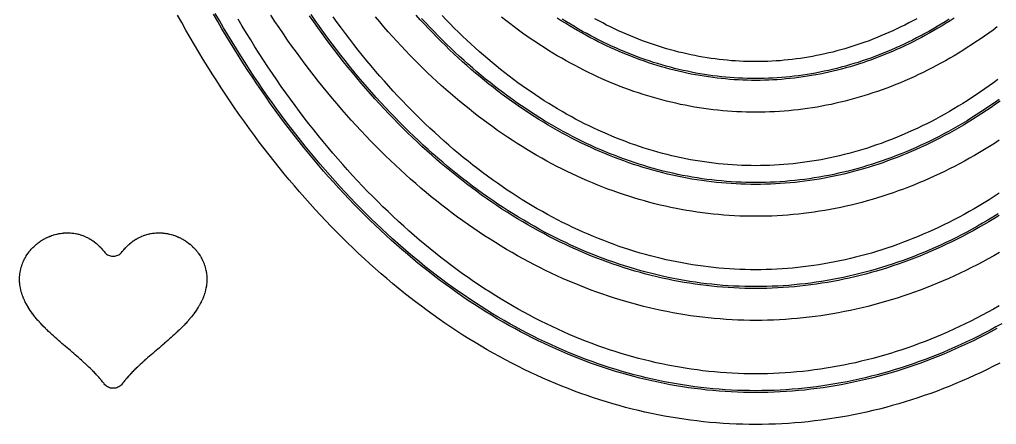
# Model space of a CAD drawing. Header units: metres. Extents: x 10 to 1210, y 10 to 2778.
# Drawn here: x 17 to 538, y 10 to 226 of the extents above; entities that cross this region are included whole.
import ezdxf

# ---------------------------------------------------------------- set-up
doc = ezdxf.new("R2010")
doc.units = ezdxf.units.M
for name, color, linetype in [('ACIKLIK', 5, 'Continuous'), ('CAM_SABLON', 4, 'Continuous'), ('DIS_KENAR_V91_Z3', 1, 'Continuous'), ('LAMBA_T4_Z4', 3, 'Continuous')]:
    doc.layers.add(name, color=color, linetype=linetype)

msp = doc.modelspace()

# ---------------------------------------------------------------- linework, layer by layer
at = {"layer": 'ACIKLIK'}
for points in [[(539.87, 73.25), (536.88, 71.55), (533.87, 69.88), (530.86, 68.26), (527.84, 66.68), (524.81, 65.14), (521.78, 63.64), (518.74, 62.18), (515.69, 60.76), (512.64, 59.38), (509.59, 58.05), (506.53, 56.75), (503.46, 55.5), (500.39, 54.28), (497.31, 53.11), (494.23, 51.98), (491.15, 50.89), (488.06, 49.84), (484.96, 48.84), (481.87, 47.87), (478.77, 46.94), (475.66, 46.06), (472.56, 45.22), (469.45, 44.42), (466.33, 43.66), (463.22, 42.94), (460.1, 42.26), (456.98, 41.62), (453.86, 41.03), (450.73, 40.47), (447.61, 39.96), (444.48, 39.49), (441.35, 39.05), (438.22, 38.66), (435.09, 38.31), (431.95, 38.01), (428.82, 37.74), (425.68, 37.51), (422.55, 37.33), (419.41, 37.19), (416.27, 37.08), (413.14, 37.02), (410, 37), (406.86, 37.02), (403.73, 37.08), (400.59, 37.19), (397.45, 37.33), (394.32, 37.51), (391.18, 37.74), (388.05, 38.01), (384.91, 38.31), (381.78, 38.66), (378.65, 39.05), (375.52, 39.49), (372.39, 39.96), (369.27, 40.47), (366.14, 41.03), (363.02, 41.62), (359.9, 42.26), (356.78, 42.94), (353.67, 43.66), (350.55, 44.42), (347.44, 45.22), (344.34, 46.06), (341.23, 46.94), (338.13, 47.87), (335.04, 48.84), (331.94, 49.84), (328.85, 50.89), (325.77, 51.98), (322.69, 53.11), (319.61, 54.28), (316.54, 55.5), (313.47, 56.75), (310.41, 58.05), (307.36, 59.38), (304.31, 60.76), (301.26, 62.18), (298.22, 63.64), (295.19, 65.14), (292.16, 66.68), (289.14, 68.26), (286.13, 69.88), (283.12, 71.55), (280.13, 73.25), (277.13, 75), (274.15, 76.78), (271.18, 78.61), (268.21, 80.47), (265.25, 82.38), (262.3, 84.33), (259.36, 86.31), (256.43, 88.34), (253.51, 90.41), (250.59, 92.51), (247.69, 94.66), (244.8, 96.85), (241.92, 99.07), (239.05, 101.34), (236.19, 103.65), (233.34, 105.99), (230.5, 108.37), (227.68, 110.8), (224.86, 113.26), (222.06, 115.76), (219.27, 118.29), (216.5, 120.87), (213.73, 123.49), (210.98, 126.14), (208.25, 128.83), (205.53, 131.56), (202.82, 134.32), (200.12, 137.13), (197.44, 139.97), (194.78, 142.84), (192.13, 145.76), (189.5, 148.71), (186.88, 151.7), (184.27, 154.72), (181.69, 157.78), (179.12, 160.87), (176.56, 164), (174.03, 167.17), (171.5, 170.37), (169, 173.61), (166.52, 176.88), (164.05, 180.18), (161.6, 183.52), (159.17, 186.89), (156.75, 190.3), (154.36, 193.74), (151.98, 197.21), (149.62, 200.71), (147.28, 204.25), (144.97, 207.82), (142.67, 211.42), (140.39, 215.06), (138.13, 218.72), (135.89, 222.42), (133.67, 226.15)], [(540, 133.28), (537.33, 131.56), (534.66, 129.88), (531.99, 128.24), (529.3, 126.63), (526.61, 125.06), (523.92, 123.53), (521.22, 122.04), (518.51, 120.58), (515.79, 119.16), (513.07, 117.77), (510.34, 116.42), (507.61, 115.11), (504.88, 113.84), (502.13, 112.6), (499.39, 111.4), (496.64, 110.23), (493.88, 109.11), (491.12, 108.02), (488.36, 106.96), (485.59, 105.95), (482.82, 104.97), (480.05, 104.03), (477.27, 103.12), (474.49, 102.26), (471.71, 101.43), (468.92, 100.63), (466.13, 99.88), (463.34, 99.16), (460.54, 98.47), (457.75, 97.83), (454.95, 97.22), (452.15, 96.65), (449.35, 96.11), (446.54, 95.62), (443.74, 95.15), (440.93, 94.73), (438.12, 94.34), (435.32, 93.99), (432.51, 93.68), (429.69, 93.4), (426.88, 93.16), (424.07, 92.96), (421.26, 92.8), (418.44, 92.67), (415.63, 92.57), (412.81, 92.52), (410, 92.5), (407.19, 92.52), (404.37, 92.57), (401.56, 92.67), (398.74, 92.8), (395.93, 92.96), (393.12, 93.16), (390.31, 93.4), (387.49, 93.68), (384.68, 93.99), (381.88, 94.34), (379.07, 94.73), (376.26, 95.15), (373.46, 95.62), (370.65, 96.11), (367.85, 96.65), (365.05, 97.22), (362.25, 97.83), (359.46, 98.47), (356.66, 99.16), (353.87, 99.88), (351.08, 100.63), (348.29, 101.43), (345.51, 102.26), (342.73, 103.12), (339.95, 104.03), (337.18, 104.97), (334.41, 105.95), (331.64, 106.96), (328.88, 108.02), (326.12, 109.11), (323.36, 110.23), (320.61, 111.4), (317.87, 112.6), (315.12, 113.84), (312.39, 115.11), (309.66, 116.42), (306.93, 117.77), (304.21, 119.16), (301.49, 120.58), (298.78, 122.04), (296.08, 123.53), (293.39, 125.06), (290.7, 126.63), (288.01, 128.24), (285.34, 129.88), (282.67, 131.56), (280, 133.28), (277.35, 135.03), (274.7, 136.82), (272.07, 138.64), (269.44, 140.5), (266.81, 142.4), (264.2, 144.33), (261.6, 146.3), (259, 148.3), (256.42, 150.34), (253.84, 152.42), (251.28, 154.53), (248.72, 156.68), (246.18, 158.86), (243.64, 161.08), (241.12, 163.33), (238.61, 165.62), (236.1, 167.94), (233.61, 170.29), (231.14, 172.69), (228.67, 175.11), (226.22, 177.57), (223.78, 180.06), (221.35, 182.59), (218.93, 185.15), (216.53, 187.75), (214.14, 190.37), (211.76, 193.03), (209.4, 195.73), (207.05, 198.45), (204.72, 201.21), (202.4, 204.01), (200.1, 206.83), (197.81, 209.69), (195.53, 212.57), (193.28, 215.49), (191.03, 218.44), (188.81, 221.42), (186.59, 224.44), (184.4, 227.48)], [(539.29, 194), (536.97, 192.28), (534.64, 190.6), (532.3, 188.94), (529.95, 187.32), (527.6, 185.73), (525.24, 184.17), (522.88, 182.65), (520.51, 181.16), (518.13, 179.7), (515.74, 178.27), (513.36, 176.88), (510.96, 175.52), (508.56, 174.19), (506.16, 172.89), (503.74, 171.63), (501.33, 170.4), (498.91, 169.21), (496.49, 168.04), (494.06, 166.91), (491.63, 165.81), (489.19, 164.75), (486.75, 163.71), (484.31, 162.72), (481.86, 161.75), (479.41, 160.82), (476.96, 159.92), (474.5, 159.05), (472.04, 158.21), (469.58, 157.41), (467.11, 156.64), (464.65, 155.91), (462.18, 155.2), (459.71, 154.53), (457.23, 153.9), (454.76, 153.29), (452.28, 152.72), (449.8, 152.18), (447.32, 151.67), (444.84, 151.2), (442.36, 150.76), (439.87, 150.35), (437.39, 149.98), (434.9, 149.63), (432.41, 149.32), (429.92, 149.05), (427.44, 148.8), (424.95, 148.59), (422.46, 148.41), (419.96, 148.26), (417.47, 148.15), (414.98, 148.07), (412.49, 148.02), (410, 148), (407.51, 148.02), (405.02, 148.07), (402.53, 148.15), (400.04, 148.26), (397.54, 148.41), (395.05, 148.59), (392.56, 148.8), (390.08, 149.05), (387.59, 149.32), (385.1, 149.63), (382.61, 149.98), (380.13, 150.35), (377.64, 150.76), (375.16, 151.2), (372.68, 151.67), (370.2, 152.18), (367.72, 152.72), (365.24, 153.29), (362.77, 153.9), (360.29, 154.53), (357.82, 155.2), (355.35, 155.91), (352.89, 156.64), (350.42, 157.41), (347.96, 158.21), (345.5, 159.05), (343.04, 159.92), (340.59, 160.82), (338.14, 161.75), (335.69, 162.72), (333.25, 163.71), (330.81, 164.75), (328.37, 165.81), (325.94, 166.91), (323.51, 168.04), (321.09, 169.21), (318.67, 170.4), (316.26, 171.63), (313.84, 172.89), (311.44, 174.19), (309.04, 175.52), (306.64, 176.88), (304.26, 178.27), (301.87, 179.7), (299.49, 181.16), (297.12, 182.65), (294.76, 184.17), (292.4, 185.73), (290.05, 187.32), (287.7, 188.94), (285.36, 190.6), (283.03, 192.28), (280.71, 194), (278.39, 195.75), (276.09, 197.53), (273.79, 199.35), (271.5, 201.19), (269.21, 203.07), (266.94, 204.98), (264.68, 206.92), (262.42, 208.9), (260.17, 210.9), (257.94, 212.94), (255.71, 215), (253.49, 217.1), (251.29, 219.23), (249.09, 221.39), (246.91, 223.58), (244.73, 225.8), (242.57, 228.05)], [(495.91, 226.34), (493.8, 225.21), (491.7, 224.11), (489.59, 223.03), (487.48, 221.99), (485.36, 220.97), (483.24, 219.99), (481.12, 219.03), (478.99, 218.1), (476.86, 217.2), (474.73, 216.32), (472.59, 215.48), (470.46, 214.67), (468.32, 213.88), (466.18, 213.13), (464.03, 212.4), (461.88, 211.7), (459.74, 211.03), (457.59, 210.39), (455.43, 209.77), (453.28, 209.19), (451.13, 208.63), (448.97, 208.11), (446.81, 207.61), (444.65, 207.14), (442.49, 206.7), (440.33, 206.29), (438.17, 205.9), (436, 205.55), (433.84, 205.22), (431.67, 204.92), (429.51, 204.65), (427.34, 204.41), (425.18, 204.2), (423.01, 204.01), (420.84, 203.86), (418.67, 203.73), (416.51, 203.63), (414.34, 203.56), (412.17, 203.52), (410, 203.5), (407.83, 203.52), (405.66, 203.56), (403.49, 203.63), (401.33, 203.73), (399.16, 203.86), (396.99, 204.01), (394.82, 204.2), (392.66, 204.41), (390.49, 204.65), (388.33, 204.92), (386.16, 205.22), (384, 205.55), (381.83, 205.9), (379.67, 206.29), (377.51, 206.7), (375.35, 207.14), (373.19, 207.61), (371.03, 208.11), (368.87, 208.63), (366.72, 209.19), (364.57, 209.77), (362.41, 210.39), (360.26, 211.03), (358.12, 211.7), (355.97, 212.4), (353.82, 213.13), (351.68, 213.88), (349.54, 214.67), (347.41, 215.48), (345.27, 216.32), (343.14, 217.2), (341.01, 218.1), (338.88, 219.03), (336.76, 219.99), (334.64, 220.97), (332.52, 221.99), (330.41, 223.03), (328.3, 224.11), (326.2, 225.21), (324.09, 226.34)]]:
    msp.add_lwpolyline(points, dxfattribs=at)
at = {"layer": 'CAM_SABLON'}
for points in [[(541.28, 63.7), (538.18, 61.98), (535.08, 60.31), (531.97, 58.68), (528.85, 57.09), (525.72, 55.55), (522.59, 54.04), (519.45, 52.58), (516.3, 51.16), (513.14, 49.78), (509.98, 48.44), (506.81, 47.15), (503.64, 45.89), (500.46, 44.68), (497.28, 43.51), (494.09, 42.39), (490.9, 41.3), (487.7, 40.26), (484.49, 39.26), (481.29, 38.3), (478.07, 37.39), (474.86, 36.52), (471.64, 35.69), (468.41, 34.9), (465.19, 34.15), (461.96, 33.45), (458.72, 32.79), (455.49, 32.17), (452.25, 31.6), (449.01, 31.07), (445.77, 30.58), (442.52, 30.13), (439.27, 29.73), (436.02, 29.36), (432.77, 29.04), (429.52, 28.77), (426.27, 28.53), (423.02, 28.34), (419.76, 28.19), (416.51, 28.09), (413.26, 28.02), (410, 28), (406.74, 28.02), (403.49, 28.09), (400.24, 28.19), (396.98, 28.34), (393.73, 28.53), (390.48, 28.77), (387.23, 29.04), (383.98, 29.36), (380.73, 29.73), (377.48, 30.13), (374.23, 30.58), (370.99, 31.07), (367.75, 31.6), (364.51, 32.17), (361.28, 32.79), (358.04, 33.45), (354.81, 34.15), (351.59, 34.9), (348.36, 35.69), (345.14, 36.52), (341.93, 37.39), (338.71, 38.3), (335.51, 39.26), (332.3, 40.26), (329.1, 41.3), (325.91, 42.39), (322.72, 43.51), (319.54, 44.68), (316.36, 45.89), (313.19, 47.15), (310.02, 48.44), (306.86, 49.78), (303.7, 51.16), (300.55, 52.58), (297.41, 54.04), (294.28, 55.55), (291.15, 57.09), (288.03, 58.68), (284.92, 60.31), (281.82, 61.98), (278.72, 63.7), (275.63, 65.45), (272.56, 67.25), (269.49, 69.08), (266.43, 70.96), (263.38, 72.88), (260.33, 74.84), (257.3, 76.84), (254.28, 78.88), (251.27, 80.97), (248.27, 83.09), (245.28, 85.25), (242.3, 87.45), (239.33, 89.7), (236.38, 91.98), (233.43, 94.3), (230.5, 96.67), (227.58, 99.07), (224.68, 101.51), (221.78, 103.99), (218.9, 106.51), (216.04, 109.07), (213.18, 111.67), (210.34, 114.3), (207.52, 116.98), (204.7, 119.69), (201.91, 122.44), (199.12, 125.23), (196.36, 128.06), (193.61, 130.92), (190.87, 133.82), (188.15, 136.76), (185.44, 139.73), (182.76, 142.75), (180.08, 145.79), (177.43, 148.88), (174.79, 152), (172.17, 155.15), (169.56, 158.34), (166.98, 161.57), (164.41, 164.83), (161.86, 168.13), (159.33, 171.46), (156.81, 174.82), (154.32, 178.22), (151.84, 181.66), (149.39, 185.12), (146.95, 188.62), (144.53, 192.16), (142.13, 195.72), (139.76, 199.32), (137.4, 202.95), (135.06, 206.61), (132.75, 210.3), (130.45, 214.03), (128.18, 217.79), (125.92, 221.57), (123.69, 225.39), (121.48, 229.24)], [(539.41, 122.24), (536.65, 120.54), (533.88, 118.89), (531.11, 117.27), (528.32, 115.68), (525.53, 114.14), (522.73, 112.63), (519.92, 111.16), (517.11, 109.73), (514.29, 108.33), (511.46, 106.97), (508.63, 105.65), (505.79, 104.37), (502.94, 103.13), (500.09, 101.92), (497.24, 100.76), (494.38, 99.63), (491.51, 98.53), (488.64, 97.48), (485.77, 96.47), (482.89, 95.49), (480, 94.55), (477.12, 93.65), (474.23, 92.79), (471.33, 91.96), (468.43, 91.17), (465.53, 90.43), (462.63, 89.72), (459.72, 89.05), (456.81, 88.41), (453.89, 87.82), (450.98, 87.26), (448.06, 86.74), (445.14, 86.26), (442.22, 85.82), (439.3, 85.42), (436.37, 85.06), (433.44, 84.73), (430.52, 84.44), (427.59, 84.19), (424.66, 83.98), (421.73, 83.81), (418.8, 83.67), (415.86, 83.58), (412.93, 83.52), (410, 83.5), (407.07, 83.52), (404.14, 83.58), (401.2, 83.67), (398.27, 83.81), (395.34, 83.98), (392.41, 84.19), (389.48, 84.44), (386.56, 84.73), (383.63, 85.06), (380.7, 85.42), (377.78, 85.82), (374.86, 86.26), (371.94, 86.74), (369.02, 87.26), (366.11, 87.82), (363.19, 88.41), (360.28, 89.05), (357.37, 89.72), (354.47, 90.43), (351.57, 91.17), (348.67, 91.96), (345.77, 92.79), (342.88, 93.65), (340, 94.55), (337.11, 95.49), (334.23, 96.47), (331.36, 97.48), (328.49, 98.53), (325.62, 99.63), (322.76, 100.76), (319.91, 101.92), (317.06, 103.13), (314.21, 104.37), (311.37, 105.65), (308.54, 106.97), (305.71, 108.33), (302.89, 109.73), (300.08, 111.16), (297.27, 112.63), (294.47, 114.14), (291.68, 115.68), (288.89, 117.27), (286.12, 118.89), (283.35, 120.54), (280.59, 122.24), (277.83, 123.97), (275.09, 125.74), (272.35, 127.54), (269.62, 129.39), (266.91, 131.27), (264.2, 133.18), (261.5, 135.13), (258.81, 137.12), (256.13, 139.15), (253.46, 141.21), (250.81, 143.31), (248.16, 145.44), (245.52, 147.61), (242.9, 149.82), (240.28, 152.06), (237.68, 154.33), (235.09, 156.64), (232.51, 158.99), (229.95, 161.37), (227.4, 163.79), (224.86, 166.24), (222.33, 168.72), (219.82, 171.24), (217.31, 173.8), (214.83, 176.38), (212.36, 179.01), (209.9, 181.66), (207.45, 184.35), (205.02, 187.07), (202.61, 189.82), (200.21, 192.61), (197.82, 195.43), (195.45, 198.29), (193.1, 201.17), (190.76, 204.09), (188.44, 207.03), (186.13, 210.02), (183.84, 213.03), (181.57, 216.07), (179.32, 219.14), (177.08, 222.25), (174.86, 225.38), (172.65, 228.55)], [(539.87, 183.28), (537.46, 181.57), (535.03, 179.89), (532.6, 178.25), (530.16, 176.64), (527.71, 175.06), (525.26, 173.51), (522.79, 172), (520.32, 170.52), (517.85, 169.08), (515.36, 167.67), (512.87, 166.29), (510.38, 164.95), (507.87, 163.64), (505.37, 162.36), (502.85, 161.11), (500.33, 159.91), (497.81, 158.73), (495.28, 157.59), (492.75, 156.48), (490.21, 155.41), (487.66, 154.36), (485.11, 153.36), (482.56, 152.39), (480, 151.45), (477.44, 150.54), (474.88, 149.67), (472.31, 148.84), (469.74, 148.03), (467.17, 147.27), (464.59, 146.53), (462.01, 145.83), (459.42, 145.17), (456.84, 144.53), (454.25, 143.94), (451.66, 143.37), (449.06, 142.84), (446.47, 142.35), (443.87, 141.89), (441.27, 141.46), (438.67, 141.07), (436.07, 140.71), (433.47, 140.38), (430.86, 140.09), (428.26, 139.84), (425.65, 139.62), (423.04, 139.43), (420.44, 139.27), (417.83, 139.15), (415.22, 139.07), (412.61, 139.02), (410, 139), (407.39, 139.02), (404.78, 139.07), (402.17, 139.15), (399.56, 139.27), (396.96, 139.43), (394.35, 139.62), (391.74, 139.84), (389.14, 140.09), (386.53, 140.38), (383.93, 140.71), (381.33, 141.07), (378.73, 141.46), (376.13, 141.89), (373.53, 142.35), (370.94, 142.84), (368.34, 143.37), (365.75, 143.94), (363.16, 144.53), (360.58, 145.17), (357.99, 145.83), (355.41, 146.53), (352.83, 147.27), (350.26, 148.03), (347.69, 148.84), (345.12, 149.67), (342.56, 150.54), (340, 151.45), (337.44, 152.39), (334.89, 153.36), (332.34, 154.36), (329.79, 155.41), (327.25, 156.48), (324.72, 157.59), (322.19, 158.73), (319.67, 159.91), (317.15, 161.11), (314.63, 162.36), (312.13, 163.64), (309.62, 164.95), (307.13, 166.29), (304.64, 167.67), (302.15, 169.08), (299.68, 170.52), (297.21, 172), (294.74, 173.51), (292.29, 175.06), (289.84, 176.64), (287.4, 178.25), (284.97, 179.89), (282.54, 181.57), (280.13, 183.28), (277.72, 185.02), (275.32, 186.79), (272.93, 188.6), (270.55, 190.44), (268.18, 192.31), (265.81, 194.22), (263.46, 196.15), (261.12, 198.12), (258.78, 200.12), (256.46, 202.15), (254.15, 204.22), (251.85, 206.31), (249.56, 208.44), (247.28, 210.6), (245.01, 212.78), (242.75, 215), (240.51, 217.25), (238.27, 219.54), (236.05, 221.85), (233.84, 224.19), (231.64, 226.56)], [(513.25, 226.15), (511.1, 224.79), (508.93, 223.46), (506.76, 222.16), (504.59, 220.89), (502.4, 219.65), (500.22, 218.44), (498.03, 217.26), (495.83, 216.11), (493.63, 214.99), (491.42, 213.9), (489.21, 212.84), (486.99, 211.8), (484.77, 210.8), (482.55, 209.83), (480.32, 208.89), (478.09, 207.97), (475.85, 207.09), (473.61, 206.24), (471.37, 205.41), (469.12, 204.62), (466.87, 203.86), (464.62, 203.12), (462.36, 202.42), (460.11, 201.75), (457.84, 201.1), (455.58, 200.49), (453.32, 199.9), (451.05, 199.35), (448.78, 198.83), (446.51, 198.33), (444.23, 197.87), (441.96, 197.43), (439.68, 197.03), (437.41, 196.66), (435.13, 196.31), (432.85, 196), (430.56, 195.71), (428.28, 195.46), (426, 195.23), (423.71, 195.04), (421.43, 194.88), (419.14, 194.74), (416.86, 194.64), (414.57, 194.56), (412.29, 194.52), (410, 194.5), (407.71, 194.52), (405.43, 194.56), (403.14, 194.64), (400.86, 194.74), (398.57, 194.88), (396.29, 195.04), (394, 195.23), (391.72, 195.46), (389.44, 195.71), (387.15, 196), (384.87, 196.31), (382.59, 196.66), (380.32, 197.03), (378.04, 197.43), (375.77, 197.87), (373.49, 198.33), (371.22, 198.83), (368.95, 199.35), (366.68, 199.9), (364.42, 200.49), (362.16, 201.1), (359.89, 201.75), (357.64, 202.42), (355.38, 203.12), (353.13, 203.86), (350.88, 204.62), (348.63, 205.41), (346.39, 206.24), (344.15, 207.09), (341.91, 207.97), (339.68, 208.89), (337.45, 209.83), (335.23, 210.8), (333.01, 211.8), (330.79, 212.84), (328.58, 213.9), (326.37, 214.99), (324.17, 216.11), (321.97, 217.26), (319.78, 218.44), (317.6, 219.65), (315.41, 220.89), (313.24, 222.16), (311.07, 223.46), (308.9, 224.79), (306.75, 226.15)]]:
    msp.add_lwpolyline(points, dxfattribs=at)
at = {"layer": 'DIS_KENAR_V91_Z3'}
for points in [[(540.23, 42.69), (536.92, 41.01), (533.61, 39.37), (530.28, 37.77), (526.95, 36.22), (523.61, 34.71), (520.25, 33.24), (516.9, 31.82), (513.53, 30.44), (510.15, 29.11), (506.77, 27.82), (503.38, 26.58), (499.98, 25.38), (496.58, 24.22), (493.16, 23.11), (489.75, 22.05), (486.32, 21.02), (482.89, 20.05), (479.46, 19.12), (476.02, 18.23), (472.57, 17.39), (469.12, 16.59), (465.67, 15.84), (462.21, 15.13), (458.75, 14.47), (455.28, 13.86), (451.81, 13.29), (448.34, 12.76), (444.86, 12.28), (441.38, 11.85), (437.9, 11.46), (434.42, 11.12), (430.93, 10.82), (427.45, 10.57), (423.96, 10.37), (420.47, 10.21), (416.98, 10.09), (413.49, 10.02), (410, 10), (406.51, 10.02), (403.02, 10.09), (399.53, 10.21), (396.04, 10.37), (392.55, 10.57), (389.07, 10.82), (385.58, 11.12), (382.1, 11.46), (378.62, 11.85), (375.14, 12.28), (371.66, 12.76), (368.19, 13.29), (364.72, 13.86), (361.25, 14.47), (357.79, 15.13), (354.33, 15.84), (350.88, 16.59), (347.43, 17.39), (343.98, 18.23), (340.54, 19.12), (337.11, 20.05), (333.68, 21.02), (330.25, 22.05), (326.84, 23.11), (323.42, 24.22), (320.02, 25.38), (316.62, 26.58), (313.23, 27.82), (309.85, 29.11), (306.47, 30.44), (303.1, 31.82), (299.75, 33.24), (296.39, 34.71), (293.05, 36.22), (289.72, 37.77), (286.39, 39.37), (283.08, 41.01), (279.77, 42.69), (276.48, 44.42), (273.19, 46.18), (269.92, 48), (266.65, 49.85), (263.4, 51.75), (260.16, 53.69), (256.93, 55.67), (253.71, 57.7), (250.5, 59.76), (247.31, 61.87), (244.12, 64.02), (240.95, 66.22), (237.8, 68.45), (234.65, 70.72), (231.52, 73.04), (228.4, 75.4), (225.3, 77.79), (222.21, 80.23), (219.14, 82.71), (216.08, 85.23), (213.03, 87.79), (210, 90.38), (206.98, 93.02), (203.98, 95.7), (201, 98.42), (198.03, 101.17), (195.08, 103.97), (192.14, 106.8), (189.23, 109.67), (186.32, 112.58), (183.44, 115.52), (180.57, 118.51), (177.72, 121.53), (174.89, 124.59), (172.07, 127.69), (169.27, 130.82), (166.5, 133.99), (163.74, 137.19), (160.99, 140.44), (158.27, 143.71), (155.57, 147.03), (152.88, 150.37), (150.22, 153.76), (147.58, 157.17), (144.95, 160.63), (142.35, 164.11), (139.76, 167.63), (137.2, 171.19), (134.66, 174.78), (132.14, 178.4), (129.64, 182.05), (127.16, 185.74), (124.7, 189.45), (122.26, 193.2), (119.85, 196.99), (117.46, 200.8), (115.09, 204.65), (112.74, 208.52), (110.42, 212.43), (108.12, 216.36), (105.84, 220.33), (103.58, 224.33), (101.35, 228.35)], [(540.09, 101.67), (537.13, 99.98), (534.15, 98.34), (531.17, 96.73), (528.18, 95.17), (525.18, 93.64), (522.17, 92.15), (519.16, 90.7), (516.13, 89.29), (513.1, 87.92), (510.06, 86.59), (507.01, 85.3), (503.95, 84.05), (500.89, 82.84), (497.82, 81.67), (494.74, 80.54), (491.66, 79.46), (488.57, 78.41), (485.47, 77.4), (482.37, 76.43), (479.26, 75.5), (476.15, 74.62), (473.03, 73.77), (469.91, 72.97), (466.79, 72.2), (463.65, 71.48), (460.52, 70.8), (457.38, 70.16), (454.24, 69.56), (451.09, 69), (447.94, 68.48), (444.79, 68.01), (441.64, 67.57), (438.48, 67.18), (435.32, 66.83), (432.16, 66.52), (429, 66.25), (425.83, 66.02), (422.67, 65.83), (419.5, 65.69), (416.34, 65.58), (413.17, 65.52), (410, 65.5), (406.83, 65.52), (403.66, 65.58), (400.5, 65.69), (397.33, 65.83), (394.17, 66.02), (391, 66.25), (387.84, 66.52), (384.68, 66.83), (381.52, 67.18), (378.36, 67.57), (375.21, 68.01), (372.06, 68.48), (368.91, 69), (365.76, 69.56), (362.62, 70.16), (359.48, 70.8), (356.35, 71.48), (353.21, 72.2), (350.09, 72.97), (346.97, 73.77), (343.85, 74.62), (340.74, 75.5), (337.63, 76.43), (334.53, 77.4), (331.43, 78.41), (328.34, 79.46), (325.26, 80.54), (322.18, 81.67), (319.11, 82.84), (316.05, 84.05), (312.99, 85.3), (309.94, 86.59), (306.9, 87.92), (303.87, 89.29), (300.84, 90.7), (297.83, 92.15), (294.82, 93.64), (291.82, 95.17), (288.83, 96.73), (285.85, 98.34), (282.87, 99.98), (279.91, 101.67), (276.96, 103.39), (274.02, 105.15), (271.09, 106.95), (268.16, 108.79), (265.25, 110.66), (262.35, 112.57), (259.47, 114.53), (256.59, 116.52), (253.72, 118.54), (250.87, 120.61), (248.03, 122.71), (245.2, 124.85), (242.39, 127.02), (239.58, 129.24), (236.79, 131.48), (234.01, 133.77), (231.25, 136.09), (228.5, 138.45), (225.76, 140.84), (223.04, 143.27), (220.33, 145.74), (217.64, 148.24), (214.96, 150.77), (212.3, 153.34), (209.65, 155.95), (207.01, 158.59), (204.39, 161.26), (201.79, 163.97), (199.2, 166.71), (196.63, 169.49), (194.08, 172.3), (191.54, 175.14), (189.02, 178.02), (186.52, 180.93), (184.03, 183.87), (181.56, 186.84), (179.1, 189.85), (176.67, 192.89), (174.25, 195.96), (171.85, 199.06), (169.47, 202.19), (167.11, 205.36), (164.76, 208.55), (162.43, 211.78), (160.13, 215.03), (157.84, 218.32), (155.57, 221.64), (153.32, 224.98), (151.09, 228.36)], [(539.99, 161.56), (537.38, 159.87), (534.75, 158.22), (532.12, 156.61), (529.48, 155.03), (526.83, 153.48), (524.17, 151.97), (521.5, 150.49), (518.82, 149.05), (516.14, 147.64), (513.44, 146.27), (510.74, 144.93), (508.03, 143.63), (505.31, 142.37), (502.59, 141.14), (499.86, 139.94), (497.12, 138.79), (494.37, 137.66), (491.62, 136.58), (488.87, 135.53), (486.1, 134.51), (483.33, 133.53), (480.56, 132.59), (477.78, 131.69), (474.99, 130.82), (472.2, 129.98), (469.41, 129.19), (466.61, 128.43), (463.81, 127.71), (461, 127.02), (458.19, 126.37), (455.37, 125.76), (452.55, 125.18), (449.73, 124.65), (446.9, 124.14), (444.08, 123.68), (441.25, 123.25), (438.41, 122.86), (435.58, 122.51), (432.74, 122.19), (429.9, 121.91), (427.06, 121.67), (424.22, 121.47), (421.38, 121.3), (418.53, 121.17), (415.69, 121.08), (412.84, 121.02), (410, 121), (407.16, 121.02), (404.31, 121.08), (401.47, 121.17), (398.62, 121.3), (395.78, 121.47), (392.94, 121.67), (390.1, 121.91), (387.26, 122.19), (384.42, 122.51), (381.59, 122.86), (378.75, 123.25), (375.92, 123.68), (373.1, 124.14), (370.27, 124.65), (367.45, 125.18), (364.63, 125.76), (361.81, 126.37), (359, 127.02), (356.19, 127.71), (353.39, 128.43), (350.59, 129.19), (347.8, 129.98), (345.01, 130.82), (342.22, 131.69), (339.44, 132.59), (336.67, 133.53), (333.9, 134.51), (331.13, 135.53), (328.38, 136.58), (325.63, 137.66), (322.88, 138.79), (320.14, 139.94), (317.41, 141.14), (314.69, 142.37), (311.97, 143.63), (309.26, 144.93), (306.56, 146.27), (303.86, 147.64), (301.18, 149.05), (298.5, 150.49), (295.83, 151.97), (293.17, 153.48), (290.52, 155.03), (287.88, 156.61), (285.25, 158.22), (282.62, 159.87), (280.01, 161.56), (277.4, 163.28), (274.81, 165.03), (272.23, 166.82), (269.65, 168.64), (267.09, 170.49), (264.54, 172.38), (262, 174.3), (259.47, 176.25), (256.95, 178.24), (254.45, 180.26), (251.95, 182.31), (249.47, 184.4), (247, 186.51), (244.54, 188.66), (242.1, 190.85), (239.67, 193.06), (237.25, 195.3), (234.84, 197.58), (232.45, 199.89), (230.07, 202.23), (227.7, 204.6), (225.35, 207), (223.01, 209.44), (220.69, 211.9), (218.38, 214.39), (216.09, 216.91), (213.81, 219.47), (211.54, 222.05), (209.29, 224.66), (207.06, 227.31)], [(538.95, 222.05), (536.69, 220.37), (534.42, 218.73), (532.14, 217.12), (529.85, 215.53), (527.55, 213.98), (525.24, 212.46), (522.92, 210.96), (520.6, 209.5), (518.26, 208.07), (515.92, 206.66), (513.57, 205.29), (511.21, 203.95), (508.84, 202.64), (506.47, 201.37), (504.09, 200.12), (501.7, 198.9), (499.31, 197.72), (496.9, 196.56), (494.5, 195.44), (492.08, 194.35), (489.66, 193.29), (487.23, 192.27), (484.8, 191.27), (482.36, 190.31), (479.92, 189.38), (477.47, 188.48), (475.01, 187.61), (472.55, 186.78), (470.09, 185.97), (467.62, 185.2), (465.14, 184.47), (462.67, 183.76), (460.18, 183.09), (457.7, 182.45), (455.21, 181.84), (452.72, 181.26), (450.22, 180.72), (447.72, 180.21), (445.22, 179.73), (442.72, 179.29), (440.21, 178.88), (437.7, 178.5), (435.19, 178.15), (432.67, 177.84), (430.16, 177.56), (427.64, 177.31), (425.13, 177.09), (422.61, 176.91), (420.09, 176.76), (417.57, 176.65), (415.04, 176.57), (412.52, 176.52), (410, 176.5), (407.48, 176.52), (404.96, 176.57), (402.43, 176.65), (399.91, 176.76), (397.39, 176.91), (394.87, 177.09), (392.36, 177.31), (389.84, 177.56), (387.33, 177.84), (384.81, 178.15), (382.3, 178.5), (379.79, 178.88), (377.28, 179.29), (374.78, 179.73), (372.28, 180.21), (369.78, 180.72), (367.28, 181.26), (364.79, 181.84), (362.3, 182.45), (359.82, 183.09), (357.33, 183.76), (354.86, 184.47), (352.38, 185.2), (349.91, 185.97), (347.45, 186.78), (344.99, 187.61), (342.53, 188.48), (340.08, 189.38), (337.64, 190.31), (335.2, 191.27), (332.77, 192.27), (330.34, 193.29), (327.92, 194.35), (325.5, 195.44), (323.1, 196.56), (320.69, 197.72), (318.3, 198.9), (315.91, 200.12), (313.53, 201.37), (311.16, 202.64), (308.79, 203.95), (306.43, 205.29), (304.08, 206.66), (301.74, 208.07), (299.4, 209.5), (297.08, 210.96), (294.76, 212.46), (292.45, 213.98), (290.15, 215.53), (287.86, 217.12), (285.58, 218.73), (283.31, 220.37), (281.05, 222.05), (278.8, 223.75), (276.55, 225.48), (274.32, 227.24)]]:
    msp.add_lwpolyline(points, dxfattribs=at)
msp.add_lwpolyline([(24.7, 68.07), (24.62, 68.17), (24.03, 68.95), (23.95, 69.05), (23.38, 69.83), (23.3, 69.94), (22.76, 70.71), (22.68, 70.83), (22.17, 71.61), (22.09, 71.73), (21.61, 72.5), (21.53, 72.64), (21.07, 73.4), (20.99, 73.55), (20.57, 74.31), (20.49, 74.46), (20.09, 75.22), (20.01, 75.38), (19.65, 76.14), (19.57, 76.31), (19.24, 77.06), (19.16, 77.23), (18.86, 77.98), (18.79, 78.16), (18.52, 78.91), (18.45, 79.1), (18.21, 79.84), (18.14, 80.04), (17.93, 80.77), (17.87, 80.98), (17.69, 81.7), (17.64, 81.92), (17.48, 82.64), (17.44, 82.86), (17.32, 83.57), (17.28, 83.8), (17.18, 84.51), (17.16, 84.74), (17.09, 85.45), (17.07, 85.68), (17.03, 86.38), (17.02, 86.62), (17, 87.31), (17, 87.55), (17.02, 88.24), (17.03, 88.48), (17.07, 89.17), (17.09, 89.41), (17.15, 90.09), (17.18, 90.33), (17.28, 91.01), (17.32, 91.25), (17.44, 91.92), (17.49, 92.16), (17.64, 92.83), (17.69, 93.06), (17.87, 93.72), (17.94, 93.95), (18.14, 94.61), (18.21, 94.83), (18.44, 95.48), (18.52, 95.7), (18.78, 96.35), (18.87, 96.56), (19.15, 97.2), (19.25, 97.41), (19.56, 98.04), (19.66, 98.24), (20, 98.87), (20.11, 99.06), (20.47, 99.67), (20.59, 99.87), (20.97, 100.47), (21.09, 100.65), (21.5, 101.24), (21.63, 101.42), (22.06, 102), (22.2, 102.17), (22.65, 102.73), (22.79, 102.9), (23.27, 103.45), (23.42, 103.61), (23.91, 104.14), (24.06, 104.29), (24.58, 104.81), (24.74, 104.96), (25.28, 105.45), (25.44, 105.6), (25.99, 106.08), (26.16, 106.21), (26.73, 106.67), (26.9, 106.8), (27.49, 107.24), (27.66, 107.36), (28.26, 107.78), (28.44, 107.9), (29.06, 108.29), (29.24, 108.4), (29.87, 108.77), (30.05, 108.88), (30.7, 109.23), (30.88, 109.33), (31.54, 109.65), (31.73, 109.74), (32.39, 110.04), (32.59, 110.13), (33.25, 110.4), (33.45, 110.48), (34.13, 110.73), (34.33, 110.8), (35.01, 111.03), (35.22, 111.09), (35.9, 111.29), (36.11, 111.35), (36.8, 111.52), (37.01, 111.57), (37.7, 111.72), (37.91, 111.76), (38.6, 111.88), (38.82, 111.91), (39.51, 112.01), (39.73, 112.03), (40.41, 112.1), (40.64, 112.12), (41.32, 112.16), (41.54, 112.17), (42.22, 112.19), (42.45, 112.19), (43.12, 112.18), (43.34, 112.18), (44.02, 112.14), (44.24, 112.13), (44.9, 112.07), (45.13, 112.05), (45.79, 111.97), (46.01, 111.94), (46.66, 111.83), (46.88, 111.79), (47.52, 111.66), (47.74, 111.61), (48.38, 111.46), (48.59, 111.41), (49.22, 111.23), (49.43, 111.17), (50.04, 110.97), (50.25, 110.9), (50.86, 110.69), (51.06, 110.61), (51.66, 110.37), (51.86, 110.29), (52.44, 110.03), (52.63, 109.94), (53.21, 109.66), (53.4, 109.57), (53.96, 109.27), (54.14, 109.17), (54.69, 108.86), (54.87, 108.75), (55.4, 108.42), (55.57, 108.31), (56.09, 107.96), (56.26, 107.85), (56.77, 107.49), (56.92, 107.37), (57.42, 106.99), (57.57, 106.87), (58.05, 106.48), (58.19, 106.36), (58.66, 105.96), (58.79, 105.83), (59.24, 105.42), (59.37, 105.29), (59.8, 104.87), (59.93, 104.74), (60.34, 104.31), (60.46, 104.18), (60.86, 103.74), (60.97, 103.61), (61.36, 103.16), (61.46, 103.03), (61.83, 102.58), (61.93, 102.45), (62.14, 102.18), (62.6, 101.62), (63.02, 101.21), (63.47, 100.85), (63.96, 100.53), (64.47, 100.26), (65.01, 100.04), (65.56, 99.88), (66.13, 99.76), (66.71, 99.71), (67.29, 99.71), (67.87, 99.76), (68.44, 99.88), (68.99, 100.04), (69.53, 100.26), (70.04, 100.53), (70.53, 100.85), (70.98, 101.21), (71.4, 101.62), (71.86, 102.18), (72.07, 102.45), (72.17, 102.58), (72.54, 103.03), (72.64, 103.16), (73.03, 103.61), (73.14, 103.74), (73.54, 104.18), (73.66, 104.31), (74.07, 104.74), (74.2, 104.87), (74.63, 105.29), (74.76, 105.42), (75.21, 105.83), (75.34, 105.96), (75.81, 106.36), (75.95, 106.48), (76.43, 106.87), (76.58, 106.99), (77.08, 107.37), (77.23, 107.49), (77.74, 107.85), (77.91, 107.96), (78.43, 108.31), (78.6, 108.42), (79.13, 108.75), (79.31, 108.86), (79.86, 109.17), (80.04, 109.27), (80.6, 109.57), (80.79, 109.66), (81.37, 109.94), (81.56, 110.03), (82.14, 110.29), (82.34, 110.37), (82.94, 110.61), (83.14, 110.69), (83.75, 110.9), (83.96, 110.97), (84.57, 111.17), (84.78, 111.23), (85.41, 111.41), (85.62, 111.46), (86.26, 111.61), (86.48, 111.66), (87.12, 111.79), (87.34, 111.83), (87.99, 111.94), (88.21, 111.97), (88.87, 112.05), (89.1, 112.07), (89.76, 112.13), (89.98, 112.14), (90.66, 112.18), (90.88, 112.18), (91.56, 112.19), (91.78, 112.19), (92.46, 112.17), (92.68, 112.16), (93.36, 112.12), (93.59, 112.1), (94.27, 112.03), (94.49, 112.01), (95.18, 111.91), (95.4, 111.88), (96.09, 111.76), (96.3, 111.72), (96.99, 111.57), (97.2, 111.52), (97.89, 111.35), (98.1, 111.29), (98.78, 111.09), (98.99, 111.03), (99.67, 110.8), (99.87, 110.73), (100.55, 110.48), (100.75, 110.4), (101.41, 110.13), (101.61, 110.04), (102.27, 109.74), (102.46, 109.65), (103.12, 109.33), (103.3, 109.23), (103.95, 108.88), (104.13, 108.77), (104.76, 108.4), (104.94, 108.29), (105.56, 107.9), (105.74, 107.78), (106.34, 107.36), (106.51, 107.24), (107.1, 106.8), (107.27, 106.67), (107.84, 106.21), (108.01, 106.08), (108.56, 105.6), (108.72, 105.45), (109.26, 104.96), (109.42, 104.81), (109.94, 104.29), (110.09, 104.14), (110.58, 103.61), (110.73, 103.45), (111.21, 102.9), (111.35, 102.73), (111.8, 102.17), (111.94, 102), (112.37, 101.42), (112.5, 101.24), (112.91, 100.65), (113.03, 100.47), (113.41, 99.87), (113.53, 99.67), (113.89, 99.06), (114, 98.87), (114.34, 98.24), (114.44, 98.04), (114.75, 97.41), (114.85, 97.2), (115.13, 96.56), (115.22, 96.35), (115.48, 95.7), (115.56, 95.48), (115.79, 94.83), (115.86, 94.61), (116.06, 93.95), (116.13, 93.72), (116.31, 93.06), (116.36, 92.83), (116.51, 92.16), (116.56, 91.92), (116.68, 91.25), (116.72, 91.01), (116.82, 90.33), (116.85, 90.09), (116.91, 89.41), (116.93, 89.17), (116.97, 88.48), (116.98, 88.24), (117, 87.55), (117, 87.31), (116.98, 86.62), (116.97, 86.38), (116.93, 85.68), (116.91, 85.45), (116.84, 84.74), (116.82, 84.51), (116.72, 83.8), (116.68, 83.57), (116.56, 82.86), (116.52, 82.64), (116.36, 81.92), (116.31, 81.7), (116.13, 80.98), (116.07, 80.77), (115.86, 80.04), (115.79, 79.84), (115.55, 79.1), (115.48, 78.91), (115.21, 78.16), (115.14, 77.98), (114.84, 77.23), (114.76, 77.06), (114.43, 76.31), (114.35, 76.14), (113.99, 75.38), (113.91, 75.22), (113.51, 74.46), (113.43, 74.31), (113.01, 73.55), (112.93, 73.4), (112.47, 72.64), (112.39, 72.5), (111.91, 71.73), (111.83, 71.61), (111.32, 70.83), (111.24, 70.71), (110.7, 69.94), (110.62, 69.83), (110.05, 69.05), (109.97, 68.95), (109.38, 68.17), (109.3, 68.07), (108.71, 67.33), (108.65, 67.25), (107.99, 66.46), (107.92, 66.37), (107.25, 65.59), (107.19, 65.51), (106.49, 64.73), (106.43, 64.66), (105.71, 63.87), (105.65, 63.81), (104.91, 63.02), (104.85, 62.96), (104.09, 62.18), (104.04, 62.13), (103.26, 61.34), (103.21, 61.29), (102.41, 60.51), (102.37, 60.47), (101.55, 59.68), (101.51, 59.64), (100.68, 58.86), (100.65, 58.83), (99.8, 58.05), (99.77, 58.01), (98.92, 57.24), (98.88, 57.21), (98.02, 56.43), (97.99, 56.41), (97.12, 55.63), (97.1, 55.61), (96.21, 54.83), (96.19, 54.82), (95.31, 54.04), (95.29, 54.03), (94.4, 53.26), (94.38, 53.25), (93.49, 52.47), (93.48, 52.47), (92.58, 51.7), (92.57, 51.69), (91.67, 50.92), (90.77, 50.16), (89.88, 49.4), (88.99, 48.64), (88.11, 47.89), (87.24, 47.14), (86.38, 46.4), (85.54, 45.66), (84.7, 44.93), (83.87, 44.2), (83.83, 44.16), (83.06, 43.47), (83.02, 43.44), (82.26, 42.75), (82.22, 42.71), (81.48, 42.04), (81.44, 41.99), (80.72, 41.33), (80.67, 41.28), (79.98, 40.62), (79.92, 40.57), (79.25, 39.93), (79.19, 39.87), (78.54, 39.23), (78.48, 39.17), (77.85, 38.55), (77.79, 38.48), (77.19, 37.87), (77.12, 37.8), (76.54, 37.2), (76.47, 37.12), (75.92, 36.53), (75.84, 36.46), (75.31, 35.88), (75.24, 35.8), (74.73, 35.23), (74.65, 35.14), (74.17, 34.59), (74.09, 34.5), (73.64, 33.96), (73.56, 33.87), (73.12, 33.34), (73.04, 33.24), (72.63, 32.74), (72.55, 32.63), (72.17, 32.14), (72.08, 32.03), (71.79, 31.64), (71.41, 31.19), (71, 30.78), (70.55, 30.42), (70.06, 30.09), (69.54, 29.82), (69, 29.6), (68.44, 29.43), (67.87, 29.32), (67.29, 29.26), (66.71, 29.26), (66.13, 29.32), (65.56, 29.43), (65, 29.6), (64.46, 29.82), (63.94, 30.09), (63.45, 30.42), (63, 30.78), (62.59, 31.19), (62.21, 31.64), (61.92, 32.03), (61.83, 32.14), (61.45, 32.63), (61.37, 32.74), (60.96, 33.24), (60.88, 33.34), (60.44, 33.87), (60.36, 33.96), (59.91, 34.5), (59.83, 34.59), (59.35, 35.14), (59.27, 35.23), (58.76, 35.8), (58.69, 35.88), (58.16, 36.46), (58.08, 36.53), (57.53, 37.12), (57.46, 37.2), (56.88, 37.8), (56.81, 37.87), (56.21, 38.48), (56.15, 38.55), (55.52, 39.17), (55.46, 39.23), (54.81, 39.87), (54.75, 39.93), (54.08, 40.57), (54.02, 40.62), (53.33, 41.28), (53.28, 41.33), (52.56, 41.99), (52.52, 42.04), (51.78, 42.71), (51.74, 42.75), (50.98, 43.44), (50.94, 43.47), (50.17, 44.16), (50.13, 44.2), (49.34, 44.89), (48.5, 45.63), (47.65, 46.38), (46.78, 47.12), (45.91, 47.87), (45.02, 48.63), (44.13, 49.39), (43.23, 50.16), (42.34, 50.92), (41.44, 51.69), (41.43, 51.69), (40.53, 52.46), (40.52, 52.47), (39.63, 53.23), (39.62, 53.25), (38.73, 54.01), (38.71, 54.03), (37.83, 54.8), (37.81, 54.82), (36.93, 55.59), (36.9, 55.61), (36.03, 56.38), (36.01, 56.41), (35.15, 57.18), (35.11, 57.21), (34.26, 57.98), (34.23, 58.02), (33.39, 58.79), (33.35, 58.83), (32.53, 59.6), (32.49, 59.64), (31.68, 60.42), (31.63, 60.47), (30.84, 61.25), (30.79, 61.3), (30.01, 62.08), (29.96, 62.13), (29.2, 62.91), (29.15, 62.97), (28.41, 63.75), (28.35, 63.81), (27.63, 64.59), (27.57, 64.66), (26.88, 65.44), (26.81, 65.52), (26.14, 66.3), (26.07, 66.38), (25.42, 67.16), (25.35, 67.25), (24.7, 68.07)], close=True, dxfattribs=at)
at = {"layer": 'LAMBA_T4_Z4'}
for points in [[(538.66, 61.11), (535.55, 59.43), (532.43, 57.79), (529.3, 56.2), (526.16, 54.65), (523.01, 53.14), (519.86, 51.67), (516.7, 50.24), (513.54, 48.86), (510.37, 47.52), (507.19, 46.22), (504, 44.96), (500.81, 43.75), (497.62, 42.57), (494.42, 41.44), (491.21, 40.35), (488, 39.31), (484.79, 38.31), (481.57, 37.34), (478.34, 36.43), (475.11, 35.55), (471.88, 34.72), (468.64, 33.93), (465.41, 33.18), (462.16, 32.47), (458.92, 31.81), (455.67, 31.19), (452.42, 30.61), (449.16, 30.08), (445.91, 29.59), (442.65, 29.14), (439.39, 28.73), (436.13, 28.37), (432.87, 28.05), (429.6, 27.77), (426.34, 27.54), (423.07, 27.34), (419.8, 27.19), (416.54, 27.09), (413.27, 27.02), (410, 27), (406.73, 27.02), (403.46, 27.09), (400.2, 27.19), (396.93, 27.34), (393.66, 27.54), (390.4, 27.77), (387.13, 28.05), (383.87, 28.37), (380.61, 28.73), (377.35, 29.14), (374.09, 29.59), (370.84, 30.08), (367.58, 30.61), (364.33, 31.19), (361.08, 31.81), (357.84, 32.47), (354.59, 33.18), (351.36, 33.93), (348.12, 34.72), (344.89, 35.55), (341.66, 36.43), (338.43, 37.34), (335.21, 38.31), (332, 39.31), (328.79, 40.35), (325.58, 41.44), (322.38, 42.57), (319.19, 43.75), (316, 44.96), (312.81, 46.22), (309.63, 47.52), (306.46, 48.86), (303.3, 50.24), (300.14, 51.67), (296.99, 53.14), (293.84, 54.65), (290.7, 56.2), (287.57, 57.79), (284.45, 59.43), (281.34, 61.11), (278.23, 62.82), (275.14, 64.58), (272.05, 66.39), (268.97, 68.23), (265.9, 70.11), (262.84, 72.04), (259.79, 74), (256.75, 76.01), (253.72, 78.06), (250.7, 80.15), (247.69, 82.27), (244.69, 84.44), (241.7, 86.65), (238.73, 88.9), (235.76, 91.19), (232.81, 93.52), (229.87, 95.89), (226.94, 98.3), (224.03, 100.75), (221.13, 103.24), (218.24, 105.76), (215.37, 108.33), (212.51, 110.93), (209.66, 113.57), (206.83, 116.26), (204.01, 118.98), (201.2, 121.73), (198.41, 124.53), (195.64, 127.36), (192.88, 130.23), (190.14, 133.14), (187.41, 136.08), (184.7, 139.07), (182.01, 142.08), (179.33, 145.14), (176.67, 148.23), (174.02, 151.36), (171.4, 154.52), (168.79, 157.72), (166.2, 160.95), (163.62, 164.22), (161.07, 167.52), (158.53, 170.86), (156.01, 174.23), (153.51, 177.64), (151.03, 181.07), (148.57, 184.55), (146.13, 188.05), (143.7, 191.59), (141.3, 195.17), (138.92, 198.77), (136.56, 202.41), (134.22, 206.08), (131.9, 209.78), (129.6, 213.51), (127.32, 217.27), (125.06, 221.06), (122.82, 224.89), (120.61, 228.74)], [(539.94, 121.39), (537.17, 119.69), (534.39, 118.02), (531.6, 116.4), (528.81, 114.81), (526.01, 113.26), (523.2, 111.75), (520.38, 110.27), (517.56, 108.83), (514.73, 107.43), (511.89, 106.07), (509.04, 104.75), (506.19, 103.46), (503.34, 102.21), (500.48, 101), (497.61, 99.83), (494.74, 98.69), (491.86, 97.6), (488.98, 96.54), (486.09, 95.52), (483.2, 94.54), (480.31, 93.6), (477.41, 92.69), (474.51, 91.83), (471.6, 91), (468.69, 90.21), (465.77, 89.46), (462.86, 88.74), (459.94, 88.07), (457.01, 87.43), (454.09, 86.84), (451.16, 86.28), (448.23, 85.76), (445.3, 85.28), (442.36, 84.83), (439.43, 84.43), (436.49, 84.06), (433.55, 83.73), (430.61, 83.45), (427.67, 83.19), (424.72, 82.98), (421.78, 82.81), (418.84, 82.67), (415.89, 82.58), (412.95, 82.52), (410, 82.5), (407.05, 82.52), (404.11, 82.58), (401.16, 82.67), (398.22, 82.81), (395.28, 82.98), (392.33, 83.19), (389.39, 83.45), (386.45, 83.73), (383.51, 84.06), (380.57, 84.43), (377.64, 84.83), (374.7, 85.28), (371.77, 85.76), (368.84, 86.28), (365.91, 86.84), (362.99, 87.43), (360.06, 88.07), (357.14, 88.74), (354.23, 89.46), (351.31, 90.21), (348.4, 91), (345.49, 91.83), (342.59, 92.69), (339.69, 93.6), (336.8, 94.54), (333.91, 95.52), (331.02, 96.54), (328.14, 97.6), (325.26, 98.69), (322.39, 99.83), (319.52, 101), (316.66, 102.21), (313.81, 103.46), (310.96, 104.75), (308.11, 106.07), (305.27, 107.43), (302.44, 108.83), (299.62, 110.27), (296.8, 111.75), (293.99, 113.26), (291.19, 114.81), (288.4, 116.4), (285.61, 118.02), (282.83, 119.69), (280.06, 121.39), (277.3, 123.13), (274.54, 124.9), (271.8, 126.71), (269.06, 128.56), (266.33, 130.45), (263.62, 132.37), (260.91, 134.33), (258.21, 136.32), (255.52, 138.35), (252.85, 140.42), (250.18, 142.53), (247.53, 144.67), (244.88, 146.84), (242.25, 149.05), (239.63, 151.3), (237.02, 153.58), (234.42, 155.9), (231.84, 158.25), (229.27, 160.64), (226.71, 163.06), (224.16, 165.52), (221.62, 168.01), (219.1, 170.54), (216.6, 173.1), (214.1, 175.69), (211.62, 178.32), (209.16, 180.98), (206.71, 183.68), (204.27, 186.41), (201.85, 189.17), (199.45, 191.96), (197.06, 194.79), (194.68, 197.65), (192.32, 200.54), (189.98, 203.46), (187.65, 206.42), (185.34, 209.41), (183.05, 212.42), (180.77, 215.47), (178.51, 218.55), (176.26, 221.67), (174.04, 224.81), (171.83, 227.98)], [(540.45, 182.46), (538.03, 180.75), (535.6, 179.06), (533.15, 177.41), (530.71, 175.8), (528.25, 174.21), (525.78, 172.66), (523.31, 171.15), (520.83, 169.66), (518.34, 168.21), (515.85, 166.8), (513.35, 165.41), (510.85, 164.06), (508.33, 162.75), (505.82, 161.46), (503.29, 160.22), (500.76, 159), (498.23, 157.82), (495.69, 156.67), (493.14, 155.56), (490.59, 154.48), (488.04, 153.44), (485.48, 152.43), (482.91, 151.45), (480.34, 150.51), (477.77, 149.6), (475.19, 148.72), (472.62, 147.88), (470.03, 147.08), (467.45, 146.31), (464.86, 145.57), (462.26, 144.86), (459.67, 144.2), (457.07, 143.56), (454.47, 142.96), (451.86, 142.39), (449.26, 141.86), (446.65, 141.36), (444.04, 140.9), (441.43, 140.47), (438.82, 140.08), (436.2, 139.72), (433.58, 139.39), (430.97, 139.1), (428.35, 138.84), (425.73, 138.62), (423.11, 138.43), (420.49, 138.28), (417.87, 138.16), (415.24, 138.07), (412.62, 138.02), (410, 138), (407.38, 138.02), (404.76, 138.07), (402.13, 138.16), (399.51, 138.28), (396.89, 138.43), (394.27, 138.62), (391.65, 138.84), (389.03, 139.1), (386.42, 139.39), (383.8, 139.72), (381.18, 140.08), (378.57, 140.47), (375.96, 140.9), (373.35, 141.36), (370.74, 141.86), (368.14, 142.39), (365.53, 142.96), (362.93, 143.56), (360.33, 144.2), (357.74, 144.86), (355.14, 145.57), (352.55, 146.31), (349.97, 147.08), (347.38, 147.88), (344.81, 148.72), (342.23, 149.6), (339.66, 150.51), (337.09, 151.45), (334.52, 152.43), (331.96, 153.44), (329.41, 154.48), (326.86, 155.56), (324.31, 156.67), (321.77, 157.82), (319.24, 159), (316.71, 160.22), (314.18, 161.46), (311.67, 162.75), (309.15, 164.06), (306.65, 165.41), (304.15, 166.8), (301.66, 168.21), (299.17, 169.66), (296.69, 171.15), (294.22, 172.66), (291.75, 174.21), (289.29, 175.8), (286.85, 177.41), (284.4, 179.06), (281.97, 180.75), (279.55, 182.46), (277.13, 184.21), (274.72, 185.99), (272.32, 187.81), (269.93, 189.65), (267.55, 191.53), (265.18, 193.44), (262.82, 195.38), (260.47, 197.36), (258.13, 199.37), (255.8, 201.4), (253.48, 203.47), (251.17, 205.58), (248.87, 207.71), (246.59, 209.87), (244.31, 212.07), (242.05, 214.29), (239.79, 216.55), (237.55, 218.84), (235.33, 221.16), (233.11, 223.51), (230.91, 225.88), (228.72, 228.29)], [(515.95, 226.69), (513.79, 225.3), (511.62, 223.94), (509.45, 222.61), (507.27, 221.3), (505.09, 220.03), (502.89, 218.78), (500.7, 217.57), (498.5, 216.38), (496.29, 215.22), (494.08, 214.1), (491.86, 213), (489.64, 211.93), (487.41, 210.9), (485.18, 209.89), (482.94, 208.91), (480.7, 207.96), (478.46, 207.05), (476.21, 206.16), (473.96, 205.3), (471.71, 204.47), (469.45, 203.68), (467.19, 202.91), (464.92, 202.17), (462.66, 201.46), (460.39, 200.79), (458.11, 200.14), (455.84, 199.52), (453.56, 198.93), (451.28, 198.38), (449, 197.85), (446.71, 197.35), (444.43, 196.89), (442.14, 196.45), (439.85, 196.04), (437.56, 195.67), (435.27, 195.32), (432.98, 195.01), (430.68, 194.72), (428.39, 194.46), (426.09, 194.24), (423.79, 194.04), (421.5, 193.88), (419.2, 193.74), (416.9, 193.64), (414.6, 193.56), (412.3, 193.52), (410, 193.5), (407.7, 193.52), (405.4, 193.56), (403.1, 193.64), (400.8, 193.74), (398.5, 193.88), (396.21, 194.04), (393.91, 194.24), (391.61, 194.46), (389.32, 194.72), (387.02, 195.01), (384.73, 195.32), (382.44, 195.67), (380.15, 196.04), (377.86, 196.45), (375.57, 196.89), (373.29, 197.35), (371, 197.85), (368.72, 198.38), (366.44, 198.93), (364.16, 199.52), (361.89, 200.14), (359.61, 200.79), (357.34, 201.46), (355.08, 202.17), (352.81, 202.91), (350.55, 203.68), (348.29, 204.47), (346.04, 205.3), (343.79, 206.16), (341.54, 207.05), (339.3, 207.96), (337.06, 208.91), (334.82, 209.89), (332.59, 210.9), (330.36, 211.93), (328.14, 213), (325.92, 214.1), (323.71, 215.22), (321.5, 216.38), (319.3, 217.57), (317.11, 218.78), (314.91, 220.03), (312.73, 221.3), (310.55, 222.61), (308.38, 223.94), (306.21, 225.3), (304.05, 226.69)]]:
    msp.add_lwpolyline(points, dxfattribs=at)

doc.saveas('drawing.dxf')
